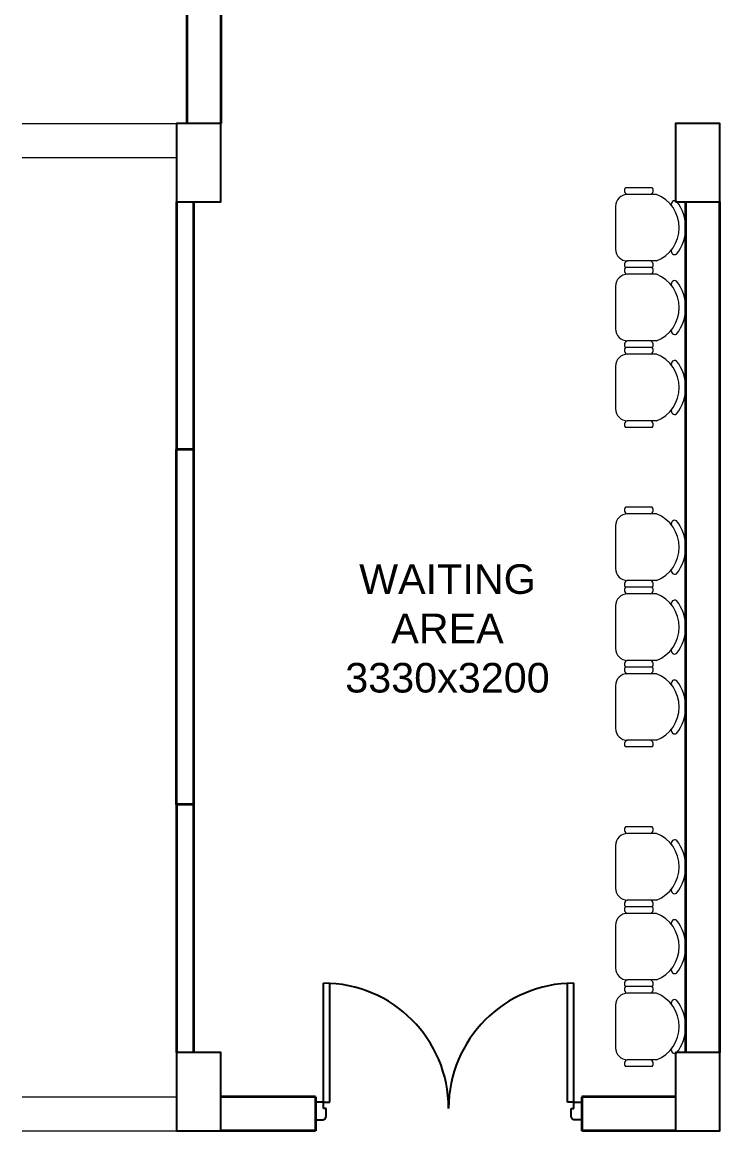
# Model space of a CAD drawing. Header units: millimetres. Extents: x 1448174 to 1599581, y -224422 to -106989.
# Drawn here: x 1457258 to 1461977, y -138073 to -130579 of the extents above; entities that cross this region are included whole.
import ezdxf

# ---------------------------------------------------------------- set-up
doc = ezdxf.new("R2010")
doc.units = ezdxf.units.MM
doc.header["$LTSCALE"] = 600
doc.header["$MEASUREMENT"] = 0
doc.layers.add('col', color=5, linetype='Continuous')
doc.layers.add('TEXT', color=253, linetype='Continuous')
for name, color, linetype, lineweight in [('D.F', 251, 'Continuous', 5), ('furniture', 30, 'Continuous', 9), ('P-Wall', 1, 'Continuous', 35)]:
    doc.layers.add(name, color=color, linetype=linetype, lineweight=lineweight)
doc.styles.add('ARIAL', font='arial.ttf')

# ---------------------------------------------------------------- blocks, each defined once
blk = doc.blocks.new('CH1')
for p, q in [((7.79, 8.86), (15.54, 8.86)), ((8.95, 10.63), (16.07, 10.63)), ((18.73, -5.67), (18.73, 5.67)), ((7.79, -8.86), (15.54, -8.86)), ((8.95, -10.63), (16.07, -10.63))]:
    blk.add_line(p, q)
for centre, radius, start, end in [((11.3, 0), 9.53, 111.6314, 248.3686), ((9.81, 9.9), 1.13, 139.8035, 247.8585), ((15.54, 5.67), 3.19, 0, 90), ((15.21, 9.9), 1.13, 292.1415, 40.1965), ((11.3, 0), 11.3, 141.456, 218.544), ((2.95, 6.24), 0.935, 339.0298, 121.3377), ((15.54, -5.67), 3.19, 270, 0), ((2.94, -6.24), 0.935, 238.6623, 20.9702), ((9.81, -9.9), 1.13, 112.1415, 220.1965), ((15.21, -9.9), 1.13, 319.8035, 67.8585)]:
    blk.add_arc(centre, radius, start, end)
blk = doc.blocks.new('A$C32852038')
at = {"xscale": 25.40000009536743, "yscale": 25.39999985694885, "zscale": 25.39999999999785, "rotation": 90}
blk.add_blockref('CH1', (0, -475.7), dxfattribs=at)

msp = doc.modelspace()

# ---------------------------------------------------------------- linework, layer by layer
at = {"color": 8, "lineweight": 25}
for p, q in [((1459296.598, -137879.2516), (1459296.598, -137075.2516)), ((1459338.598, -137879.2516), (1459338.598, -137075.2516)), ((1460946.598, -137879.2516), (1460946.598, -137075.2516)), ((1460988.598, -137879.2516), (1460988.598, -137075.2516)), ((1459242.598, -137879.2516), (1459242.598, -137999.2516)), ((1459296.598, -137879.2516), (1459242.598, -137879.2516)), ((1459242.598, -137879.2516), (1459242.598, -137999.2516)), ((1459296.598, -137921.2516), (1459296.598, -137879.2516)), ((1459296.598, -137879.2516), (1459338.598, -137879.2516)), ((1460988.598, -137879.2516), (1460946.598, -137879.2516)), ((1460988.598, -137921.2516), (1460988.598, -137879.2516)), ((1460988.598, -137879.2516), (1461042.598, -137879.2516)), ((1461042.598, -137879.2516), (1461042.598, -137999.2516)), ((1459314.598, -137921.2516), (1459296.598, -137921.2516)), ((1459314.598, -137981.2516), (1459314.598, -137921.2516)), ((1460970.598, -137921.2516), (1460988.598, -137921.2516)), ((1460970.598, -137981.2516), (1460970.598, -137921.2516)), ((1459242.598, -137999.2516), (1459296.598, -137999.2516)), ((1459296.598, -137999.2516), (1459296.598, -137996.2516)), ((1459314.598, -137981.2516), (1459311.598, -137981.2516)), ((1460970.598, -137981.2516), (1460973.598, -137981.2516)), ((1460988.598, -137999.2516), (1460988.598, -137996.2516)), ((1461042.598, -137999.2516), (1460988.598, -137999.2516))]:
    msp.add_line(p, q, dxfattribs=at)
at = {"color": 8}
for centre, radius, start, end in [((1459296.598, -137921.2516), 846, 0, 90), ((1460988.598, -137921.2516), 846, 90, 180), ((1459296.598, -137981.2516), 15, 270, 0), ((1460988.598, -137981.2516), 15, 180, 270)]:
    msp.add_arc(centre, radius, start, end, dxfattribs=at)
at = {"layer": 'col'}
for points in [[(1458302.098, -131793.2516), (1458602.098, -131793.2516), (1458602.098, -131263.2516), (1458302.098, -131263.2516)], [(1461677.098, -131793.2516), (1461977.098, -131793.2516), (1461977.098, -131263.2516), (1461677.098, -131263.2516)], [(1458302.098, -138073.2516), (1458602.098, -138073.2516), (1458602.098, -137543.2516), (1458302.098, -137543.2516)], [(1461677.098, -138073.2516), (1461977.098, -138073.2516), (1461977.098, -137543.2516), (1461677.098, -137543.2516)]]:
    msp.add_lwpolyline(points, close=True, dxfattribs=at)
at = {"layer": 'D.F', "linetype": 'Continuous'}
for p, q in [((1457258.3118, -131263.2516), (1458302.098, -131263.2516)), ((1457258.3118, -131493.2516), (1458302.098, -131493.2516)), ((1457258.3118, -137843.2516), (1458302.098, -137843.2516)), ((1457258.3118, -138073.2516), (1458302.098, -138073.2516))]:
    msp.add_line(p, q, dxfattribs=at)
at = {"layer": 'P-Wall', "linetype": 'Continuous'}
for p, q in [((1458372.098, -122583.2516), (1458372.098, -131263.2516)), ((1458602.098, -122583.2516), (1458602.098, -131263.2516)), ((1458302.098, -131793.2516), (1458302.098, -133468.2516)), ((1458417.098, -131793.2516), (1458417.098, -133468.2516)), ((1461747.098, -137543.2516), (1461747.098, -131793.2516)), ((1461977.098, -137543.2516), (1461977.098, -131793.2516)), ((1458417.098, -133468.2516), (1458302.098, -133468.2516)), ((1458302.098, -135868.2516), (1458302.098, -133468.2516)), ((1458417.098, -133468.2516), (1458417.098, -135868.2516)), ((1458417.098, -135868.2516), (1458302.098, -135868.2516)), ((1458302.098, -135868.2516), (1458302.098, -137543.2516)), ((1458417.098, -135868.2516), (1458417.098, -137543.2516)), ((1459242.598, -137843.2516), (1458602.098, -137843.2516)), ((1459242.598, -137843.2516), (1459242.598, -138073.2516)), ((1461677.098, -137843.2516), (1461042.598, -137843.2516)), ((1461042.598, -137843.2516), (1461042.598, -138073.2516)), ((1459242.598, -138073.2516), (1458602.098, -138073.2516)), ((1461677.098, -138073.2516), (1461042.598, -138073.2516))]:
    msp.add_line(p, q, dxfattribs=at)

# ---------------------------------------------------------------- block references
at = {"layer": 'furniture', "rotation": 90}
for p in [(1461271.3994, -131968.2517), (1461271.3994, -131968.2517), (1461271.3994, -132508.2517), (1461271.3994, -132508.2517), (1461271.3994, -133048.2517), (1461271.3994, -133048.2517), (1461271.3994, -134128.2516), (1461271.3994, -134128.2516), (1461271.3994, -134668.2516), (1461271.3994, -134668.2516), (1461271.3994, -135208.2516), (1461271.3994, -135208.2516), (1461271.3994, -136288.2516), (1461271.3994, -136288.2516), (1461271.3994, -136828.2516), (1461271.3994, -136828.2516), (1461271.3994, -137368.2516), (1461271.3994, -137368.2516)]:
    msp.add_blockref('A$C32852038', p, dxfattribs=at)

# ---------------------------------------------------------------- texts
at = {"layer": 'TEXT', "insert": (1460135.0024, -134678.3936), "char_height": 200, "width": 1382.810368, "attachment_point": 5, "style": 'ARIAL'}
msp.add_mtext('WAITING AREA 3330x3200', dxfattribs=at)

doc.saveas('drawing.dxf')
